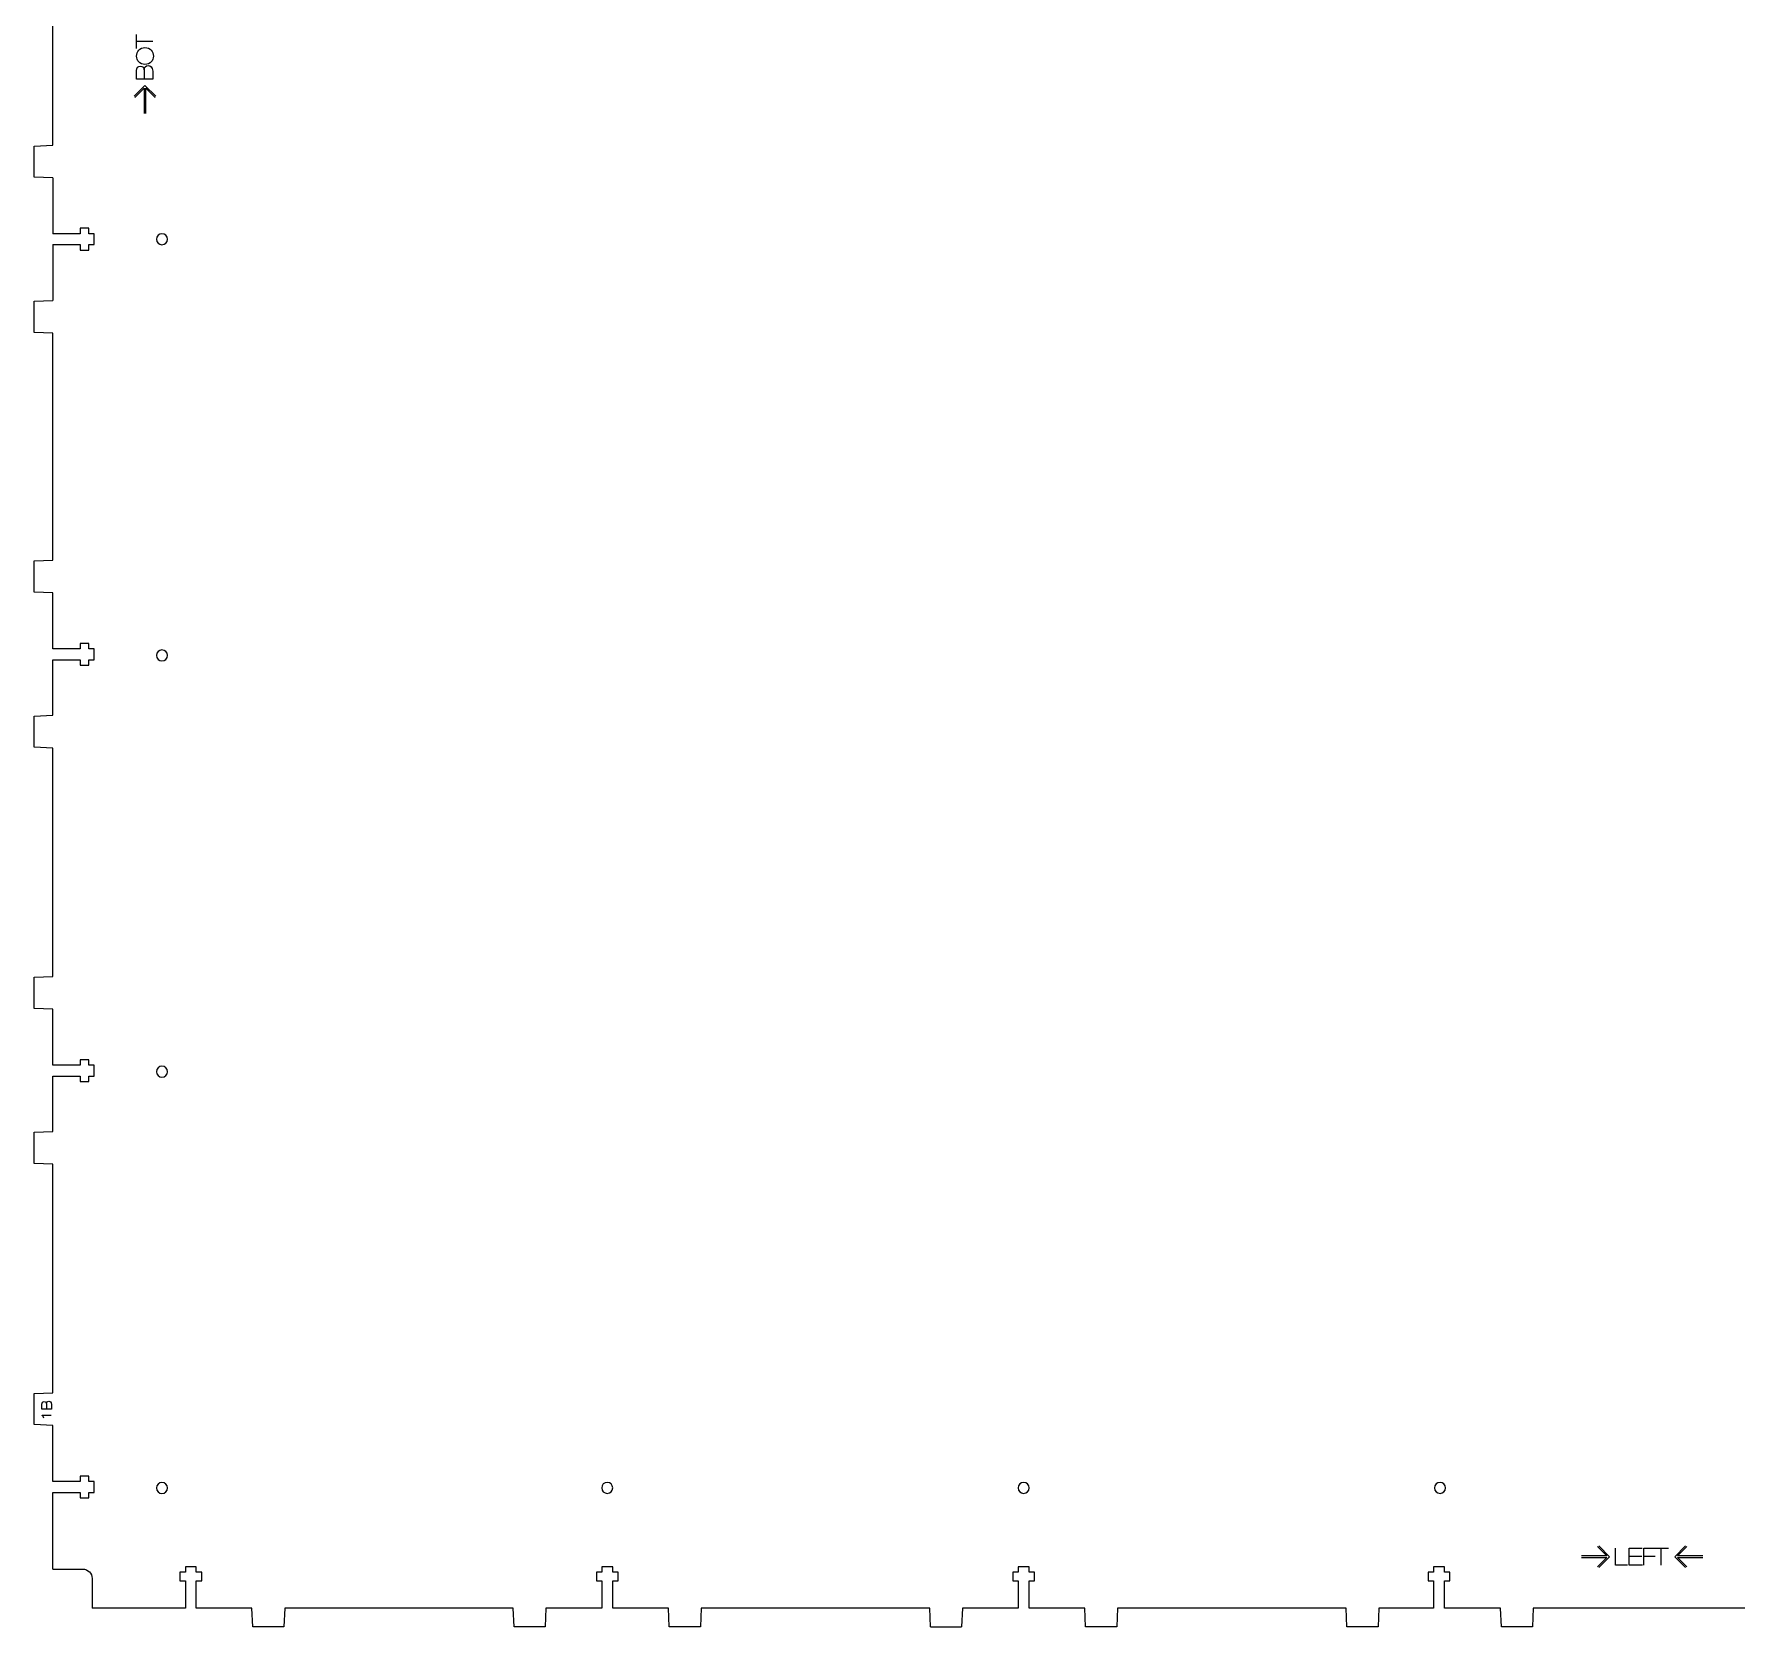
# Model space of a CAD drawing. Header units: millimetres. Extents: x 62 to 3900, y -2118 to 0.
# Drawn here: x 464.1 to 903.1, y -2118.2 to -1707.5 of the extents above; entities that cross this region are included whole.
import ezdxf

# ---------------------------------------------------------------- set-up
doc = ezdxf.new("R2010")
doc.units = ezdxf.units.MM
doc.layers.add('CUTS', color=1, linetype='Continuous', lineweight=25, true_color=0xff0000)
doc.layers.add('TEXT', color=5, linetype='Continuous', true_color=0x0000ff)

msp = doc.modelspace()

# ---------------------------------------------------------------- linework, layer by layer
at = {"layer": 'CUTS', "color": 1, "lineweight": 25, "true_color": 0xff0000}
for p, q in [((469, -1736.14), (469, -1677.25)), ((464.12, -1736.34), (469, -1736.14)), ((464.12, -1744.37), (464.12, -1736.34)), ((469, -1744.57), (464.12, -1744.37)), ((469, -1744.57), (469, -1758.97)), ((476.01, -1758.97), (469, -1758.97)), ((478.21, -1757.57), (476.01, -1757.57)), ((476.01, -1757.57), (476.01, -1758.97)), ((478.21, -1758.97), (478.21, -1757.57)), ((479.66, -1758.97), (478.21, -1758.97)), ((479.66, -1761.77), (479.66, -1758.97)), ((469, -1761.77), (476.01, -1761.77)), ((469, -1761.77), (469, -1776.15)), ((476.01, -1761.77), (476.01, -1763.17)), ((476.01, -1763.17), (478.21, -1763.17)), ((478.21, -1763.17), (478.21, -1761.77)), ((478.21, -1761.77), (479.66, -1761.77)), ((464.12, -1776.35), (469, -1776.15)), ((464.12, -1784.39), (464.12, -1776.35)), ((469, -1784.59), (464.12, -1784.39)), ((464.12, -1843.35), (469, -1843.15)), ((464.12, -1851.38), (464.12, -1843.35)), ((469, -1851.58), (464.12, -1851.38)), ((478.21, -1864.64), (476.01, -1864.64)), ((476.01, -1864.64), (476.01, -1866.04)), ((478.21, -1866.04), (478.21, -1864.64)), ((476.01, -1866.04), (469, -1866.04)), ((469, -1868.84), (476.01, -1868.84)), ((476.01, -1868.84), (476.01, -1870.24)), ((479.66, -1866.04), (478.21, -1866.04)), ((478.21, -1870.24), (478.21, -1868.84)), ((478.21, -1868.84), (479.66, -1868.84)), ((479.66, -1868.84), (479.66, -1866.04)), ((476.01, -1870.24), (478.21, -1870.24)), ((464.12, -1883.34), (469, -1883.14)), ((464.12, -1891.38), (464.12, -1883.34)), ((469, -1891.58), (464.12, -1891.38)), ((464.12, -1950.69), (469, -1950.49)), ((464.12, -1958.72), (464.12, -1950.69)), ((469, -1958.92), (464.12, -1958.72)), ((476.01, -1973.38), (469, -1973.38)), ((478.21, -1971.98), (476.01, -1971.98)), ((476.01, -1971.98), (476.01, -1973.38)), ((478.21, -1973.38), (478.21, -1971.98)), ((479.66, -1973.38), (478.21, -1973.38)), ((479.66, -1976.18), (479.66, -1973.38)), ((469, -1976.18), (476.01, -1976.18)), ((476.01, -1976.18), (476.01, -1977.58)), ((476.01, -1977.58), (478.21, -1977.58)), ((478.21, -1977.58), (478.21, -1976.18)), ((478.21, -1976.18), (479.66, -1976.18)), ((464.12, -1990.68), (469, -1990.48)), ((464.12, -1998.72), (464.12, -1990.68)), ((469, -1998.92), (464.12, -1998.72)), ((464.12, -2058.03), (469, -2057.83)), ((464.12, -2066.06), (464.12, -2058.03)), ((469, -2066.26), (464.12, -2066.06)), ((478.21, -2079.32), (476.01, -2079.32)), ((476.01, -2079.32), (476.01, -2080.72)), ((478.21, -2080.72), (478.21, -2079.32)), ((476.01, -2080.72), (469, -2080.72)), ((469, -2083.52), (476.01, -2083.52)), ((476.01, -2083.52), (476.01, -2084.92)), ((476.01, -2084.92), (478.21, -2084.92)), ((479.66, -2080.72), (478.21, -2080.72)), ((478.21, -2084.92), (478.21, -2083.52)), ((478.21, -2083.52), (479.66, -2083.52)), ((479.66, -2083.52), (479.66, -2080.72)), ((469, -2103.32), (476.68, -2103.32)), ((479.08, -2105.72), (479.08, -2113.38)), ((503.13, -2104.14), (501.73, -2104.14)), ((501.73, -2104.14), (501.73, -2106.34)), ((501.73, -2106.34), (503.13, -2106.34)), ((505.93, -2102.7), (503.13, -2102.7)), ((503.13, -2102.7), (503.13, -2104.14)), ((503.13, -2106.34), (503.13, -2113.36)), ((505.93, -2104.14), (505.93, -2102.7)), ((507.33, -2104.14), (505.93, -2104.14)), ((505.93, -2113.36), (505.93, -2106.34)), ((505.93, -2106.34), (507.33, -2106.34)), ((507.33, -2106.34), (507.33, -2104.14)), ((610.47, -2104.14), (609.07, -2104.14)), ((609.07, -2104.14), (609.07, -2106.34)), ((609.07, -2106.34), (610.47, -2106.34)), ((613.27, -2102.7), (610.47, -2102.7)), ((610.47, -2102.7), (610.47, -2104.14)), ((610.47, -2106.34), (610.47, -2113.36)), ((613.27, -2104.14), (613.27, -2102.7)), ((614.67, -2104.14), (613.27, -2104.14)), ((613.27, -2113.36), (613.27, -2106.34)), ((613.27, -2106.34), (614.67, -2106.34)), ((614.67, -2106.34), (614.67, -2104.14)), ((717.81, -2104.14), (716.41, -2104.14)), ((716.41, -2104.14), (716.41, -2106.34)), ((716.41, -2106.34), (717.81, -2106.34)), ((720.61, -2102.7), (717.81, -2102.7)), ((717.81, -2102.7), (717.81, -2104.14)), ((717.81, -2106.34), (717.81, -2113.36)), ((720.61, -2104.14), (720.61, -2102.7)), ((722.01, -2104.14), (720.61, -2104.14)), ((720.61, -2113.36), (720.61, -2106.34)), ((720.61, -2106.34), (722.01, -2106.34)), ((722.01, -2106.34), (722.01, -2104.14)), ((823.48, -2104.14), (823.48, -2106.34)), ((824.88, -2104.14), (823.48, -2104.14)), ((823.48, -2106.34), (824.88, -2106.34)), ((827.68, -2102.7), (824.88, -2102.7)), ((824.88, -2102.7), (824.88, -2104.14)), ((824.88, -2106.34), (824.88, -2113.36)), ((827.68, -2104.14), (827.68, -2102.7)), ((829.08, -2104.14), (827.68, -2104.14)), ((827.68, -2113.36), (827.68, -2106.34)), ((827.68, -2106.34), (829.08, -2106.34)), ((829.08, -2106.34), (829.08, -2104.14)), ((520.5, -2118.23), (520.3, -2113.36)), ((528.74, -2113.36), (528.54, -2118.23)), ((587.84, -2118.23), (587.64, -2113.36)), ((596.07, -2113.36), (595.87, -2118.23)), ((627.84, -2118.23), (627.64, -2113.36)), ((636.08, -2113.36), (635.88, -2118.23)), ((695.18, -2118.23), (694.98, -2113.36)), ((703.41, -2113.36), (703.21, -2118.23)), ((735.18, -2118.23), (734.98, -2113.36)), ((743.42, -2113.36), (743.22, -2118.23)), ((802.52, -2118.23), (802.32, -2113.36)), ((810.75, -2113.36), (810.55, -2118.23)), ((842.34, -2118.23), (842.14, -2113.36)), ((850.57, -2113.36), (850.37, -2118.23)), ((528.54, -2118.23), (520.5, -2118.23)), ((595.87, -2118.23), (587.84, -2118.23)), ((635.88, -2118.23), (627.84, -2118.23)), ((743.22, -2118.23), (735.18, -2118.23)), ((810.55, -2118.23), (802.52, -2118.23)), ((850.37, -2118.23), (842.34, -2118.23))]:
    msp.add_line(p, q, dxfattribs=at)
at = {"layer": 'CUTS'}
for p, q in [((469, -1843.15), (469, -1784.59)), ((469, -1866.04), (469, -1851.58)), ((469, -1883.14), (469, -1868.84)), ((469, -1950.49), (469, -1891.58)), ((469, -1973.38), (469, -1958.92)), ((469, -1990.48), (469, -1976.18)), ((469, -2057.83), (469, -1998.92)), ((469, -2080.72), (469, -2066.26)), ((469, -2103.32), (469, -2083.52)), ((503.13, -2113.36), (479.08, -2113.38)), ((520.3, -2113.36), (505.93, -2113.36)), ((587.64, -2113.36), (528.74, -2113.36)), ((610.47, -2113.36), (596.07, -2113.36)), ((627.64, -2113.36), (613.27, -2113.36)), ((694.98, -2113.36), (636.08, -2113.36)), ((717.81, -2113.36), (703.41, -2113.36)), ((734.98, -2113.36), (720.61, -2113.36)), ((802.32, -2113.36), (743.42, -2113.36)), ((824.88, -2113.36), (810.75, -2113.36)), ((842.14, -2113.36), (827.68, -2113.36)), ((909.48, -2113.36), (850.57, -2113.36)), ((695.18, -2118.23), (703.21, -2118.23))]:
    msp.add_line(p, q, dxfattribs=at)
at = {"layer": 'CUTS', "color": 1, "lineweight": 25, "true_color": 0xff0000}
for points in [[(497.1, -1758.95), (496.32, -1758.95), (495.68, -1759.58), (495.68, -1760.37)], [(498.53, -1760.37), (498.53, -1759.58), (497.89, -1758.95), (497.1, -1758.95)], [(495.68, -1760.37), (495.68, -1761.16), (496.32, -1761.8), (497.1, -1761.8)], [(497.1, -1761.8), (497.89, -1761.8), (498.53, -1761.16), (498.53, -1760.37)], [(497.1, -1866.29), (496.32, -1866.29), (495.68, -1866.92), (495.68, -1867.71)], [(495.68, -1867.71), (495.68, -1868.5), (496.32, -1869.13), (497.1, -1869.13)], [(498.53, -1867.71), (498.53, -1866.92), (497.89, -1866.29), (497.1, -1866.29)], [(497.1, -1869.13), (497.89, -1869.13), (498.53, -1868.5), (498.53, -1867.71)], [(497.1, -1973.63), (496.32, -1973.63), (495.68, -1974.26), (495.68, -1975.05)], [(495.68, -1975.05), (495.68, -1975.84), (496.32, -1976.47), (497.1, -1976.47)], [(498.53, -1975.05), (498.53, -1974.26), (497.89, -1973.63), (497.1, -1973.63)], [(497.1, -1976.47), (497.89, -1976.47), (498.53, -1975.84), (498.53, -1975.05)], [(497.1, -2080.97), (496.32, -2080.97), (495.68, -2081.6), (495.68, -2082.39)], [(495.68, -2082.39), (495.68, -2083.18), (496.32, -2083.81), (497.1, -2083.81)], [(498.53, -2082.39), (498.53, -2081.6), (497.89, -2080.97), (497.1, -2080.97)], [(497.1, -2083.81), (497.89, -2083.81), (498.53, -2083.18), (498.53, -2082.39)], [(611.86, -2080.94), (611.08, -2080.94), (610.44, -2081.58), (610.44, -2082.37)], [(610.44, -2082.37), (610.44, -2083.15), (611.08, -2083.79), (611.86, -2083.79)], [(613.29, -2082.37), (613.29, -2081.58), (612.65, -2080.94), (611.86, -2080.94)], [(611.86, -2083.79), (612.65, -2083.79), (613.29, -2083.15), (613.29, -2082.37)], [(719.2, -2080.94), (718.42, -2080.94), (717.78, -2081.58), (717.78, -2082.37)], [(717.78, -2082.37), (717.78, -2083.15), (718.42, -2083.79), (719.2, -2083.79)], [(720.63, -2082.37), (720.63, -2081.58), (719.99, -2080.94), (719.2, -2080.94)], [(719.2, -2083.79), (719.99, -2083.79), (720.63, -2083.15), (720.63, -2082.37)], [(826.54, -2080.94), (825.76, -2080.94), (825.12, -2081.58), (825.12, -2082.37)], [(825.12, -2082.37), (825.12, -2083.15), (825.76, -2083.79), (826.54, -2083.79)], [(827.97, -2082.37), (827.97, -2081.58), (827.33, -2080.94), (826.54, -2080.94)], [(826.54, -2083.79), (827.33, -2083.79), (827.97, -2083.15), (827.97, -2082.37)], [(476.68, -2103.32), (478.01, -2103.32), (479.08, -2104.39), (479.08, -2105.72)]]:
    msp.add_open_spline(points, degree=3, dxfattribs=at)
at = {"layer": 'TEXT', "color": 5, "lineweight": 25, "true_color": 0x0000ff}
for points in [[(490.54, -1711.22), (490.54, -1707.62)], [(494.71, -1709.41), (490.54, -1709.41)], [(490.54, -1719.13), (490.54, -1716.86)], [(494.71, -1717.01), (494.71, -1719.13), (490.54, -1719.13), (490.54, -1719.13)], [(492.53, -1716.66), (492.52, -1719.13)], [(492.52, -1716.66), (492.53, -1716.66)], [(489.94, -1723.52), (492.72, -1720.74), (495.5, -1723.52)], [(490.13, -1723.82), (492.52, -1721.42), (492.52, -1727.96)], [(492.92, -1727.96), (492.92, -1721.42), (495.32, -1723.82)], [(466.17, -2062.06), (466.17, -2060.75)], [(468.58, -2060.84), (468.58, -2062.06), (466.17, -2062.06), (466.17, -2062.06)], [(467.32, -2060.64), (467.31, -2062.06)], [(467.31, -2060.64), (467.32, -2060.64)], [(466.18, -2063.67), (466.18, -2063.58), (468.57, -2063.58)], [(867.12, -2097.51), (869.51, -2099.91), (862.97, -2099.91)], [(867.42, -2097.33), (870.2, -2100.11), (867.42, -2102.89)], [(874.86, -2102.29), (871.8, -2102.29), (871.8, -2097.93)], [(878.71, -2102.29), (875.28, -2102.29), (875.28, -2097.93), (878.67, -2097.93)], [(879.09, -2102.29), (879.09, -2097.93), (882.14, -2097.93)], [(881.67, -2097.93), (885.43, -2097.93)], [(883.56, -2102.29), (883.56, -2097.93)], [(889.81, -2102.89), (887.03, -2100.11), (889.81, -2097.33)], [(894.25, -2099.91), (887.71, -2099.91), (890.11, -2097.51)], [(862.97, -2100.31), (869.51, -2100.31), (867.11, -2102.71)], [(875.28, -2099.95), (878.53, -2099.95)], [(879.09, -2099.95), (881.97, -2099.95)], [(890.11, -2102.7), (887.71, -2100.31), (894.25, -2100.31)]]:
    msp.add_lwpolyline(points, dxfattribs=at)
for points in [[(490.54, -1713.14), (490.54, -1711.95), (491.34, -1710.98), (492.72, -1710.98)], [(492.72, -1710.98), (494.1, -1710.98), (494.9, -1711.95), (494.9, -1713.14)], [(492.72, -1715.3), (491.34, -1715.3), (490.54, -1714.33), (490.54, -1713.14)], [(490.54, -1716.86), (490.54, -1716.2), (490.9, -1715.74), (491.58, -1715.74)], [(491.58, -1715.74), (492.07, -1715.74), (492.53, -1716.17), (492.52, -1716.66)], [(492.53, -1716.66), (492.56, -1716.12), (492.85, -1715.61), (493.58, -1715.61)], [(494.9, -1713.14), (494.9, -1714.33), (494.1, -1715.3), (492.72, -1715.3)], [(493.58, -1715.61), (494.06, -1715.61), (494.71, -1715.92), (494.71, -1717.01)], [(466.17, -2060.75), (466.17, -2060.37), (466.37, -2060.1), (466.77, -2060.1)], [(466.77, -2060.1), (467.05, -2060.1), (467.32, -2060.35), (467.31, -2060.64)], [(467.32, -2060.64), (467.33, -2060.32), (467.5, -2060.03), (467.93, -2060.03)], [(467.93, -2060.03), (468.21, -2060.03), (468.58, -2060.21), (468.58, -2060.84)], [(466.63, -2064.42), (466.54, -2064.05), (466.35, -2063.81), (466.18, -2063.67)]]:
    msp.add_open_spline(points, degree=3, dxfattribs=at)

doc.saveas('drawing.dxf')
